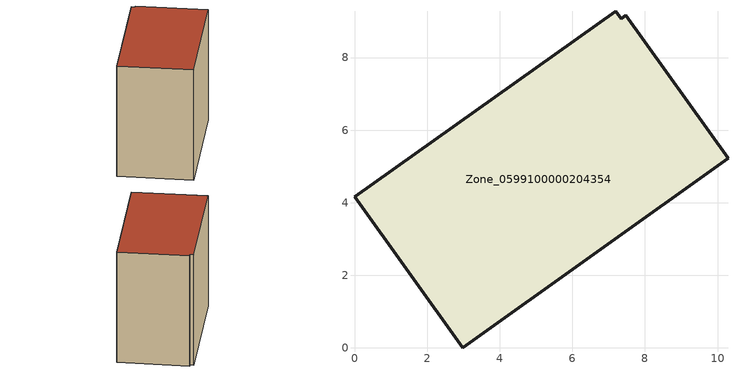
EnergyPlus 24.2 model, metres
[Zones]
Zone_0599100000204354
 floor ground (C_G): 0,4.16 7.19,9.28 7.34,9.07 7.47,9.16 10.29,5.22 2.98,0 z0
 wall outside (C_F): 0,4.16 2.98,0 10.29,5.22 7.47,9.16 7.34,9.07 7.19,9.28 0,4.16 z0:8.13
 roof outside (C_R): 7.19,9.28 0,4.16 2.98,0 10.29,5.22 7.47,9.16 7.34,9.07 z8.13
[BUILDING]
Pand.0599100000204354: North Axis=0; Terrain=City; Loads Convergence Tolerance Value=0.04; Temperature Convergence Tolerance Value=0.4; Solar Distribution=FullExterior; Maximum Number of Warmup Days=25; Minimum Number of Warmup Days=1
[Site:Location]
Rotterdam.The.Hague.AP_ZH_NLD Design_Conditions: Latitude=51.96; Longitude=4.45; Time Zone=1; Elevation=-4.5
[SITE:GROUNDTEMPERATURE:BUILDINGSURFACE]
18, 18, 18, 18, 18, 18, 18, 18, 18, 18, 18, 18
[MATERIAL] Thermal Absorptance=0.9; Solar Absorptance=0.7; Visible Absorptance=0.7
Name | Roughness | Thickness | Conductivity | Density | Specific Heat
G.TI.1975-1991 | MediumSmooth | 0.15 | 0.288461 | 540 | 1210
F.TI.1975-1991 | Rough | 0.3 | 0.230769 | 1920 | 840
R.TI.1975-1991 | MediumRough | 0.2 | 0.153846 | 1500 | 1000
[CONSTRUCTION]
C_G: G.TI.1975-1991
C_F: F.TI.1975-1991
C_R: R.TI.1975-1991
[ZONE]
Zone_0599100000204354: Type=1; Multiplier=1; Ceiling Height=Autocalculate; Volume=Autocalculate; Floor Area=autocalculate; Part of Total Floor Area=Yes
[ZONEINFILTRATION:DESIGNFLOWRATE]
Infil_Zone_0599100000204354: Zone or ZoneList or Space or SpaceList=Zone_0599100000204354; Schedule=AlwaysOn; Design Flow Rate Calculation Method=Flow/Area; Flow Rate per Floor Area=0.003; Constant Term Coefficient=1; Temperature Term Coefficient=0; Velocity Term Coefficient=0; Velocity Squared Term Coefficient=0
[HVACTEMPLATE:ZONE:IDEALLOADSAIRSYSTEM]
Zone_0599100000204354: Maximum Heating Supply Air Temperature=50; Minimum Cooling Supply Air Temperature=13; Maximum Heating Supply Air Humidity Ratio=0.0156; Minimum Cooling Supply Air Humidity Ratio=0.0077; Heating Limit=NoLimit; Cooling Limit=NoLimit; Dehumidification Control Type=ConstantSensibleHeatRatio; Cooling Sensible Heat Ratio=0.7; Dehumidification Setpoint=60; Humidification Control Type=None; Humidification Setpoint=30; Outdoor Air Method=None; Outdoor Air Flow Rate per Person=0.00944; Outdoor Air Flow Rate per Zone Floor Area=0; Outdoor Air Flow Rate per Zone=0; Demand Controlled Ventilation Type=None; Outdoor Air Economizer Type=NoEconomizer; Heat Recovery Type=None; Sensible Heat Recovery Effectiveness=0.7; Latent Heat Recovery Effectiveness=0.65
[ZONECONTROL:THERMOSTAT]
ThermostatControl_Zone_0599100000204354: Zone or ZoneList=Zone_0599100000204354; Control Type Schedule=DualSetpointControlType; Control 1=Thermostat_Zone_0599100000204354; Temperature Difference Between Cutout And Setpoint=0
[THERMOSTATSETPOINT:DUALSETPOINT]
Thermostat_Zone_0599100000204354: Heating Setpoint Temperature Schedule=HeatingSetpoint_Zone_0599100000204354; Cooling Setpoint Temperature Schedule=CoolingSetpoint_Zone_0599100000204354
[SCHEDULE:COMPACT]
HeatingSetpoint_Zone_0599100000204354: Through: 12/31, For: AllDays, Until: 24:00, 21
CoolingSetpoint_Zone_0599100000204354: Through: 12/31, For: AllDays, Until: 24:00, 24
DualSetpointControlType: Through: 12/31, For: AllDays, Until: 24:00, 4
AlwaysOn: Through: 12/31, For: AllDays, Until: 24:00, 1
